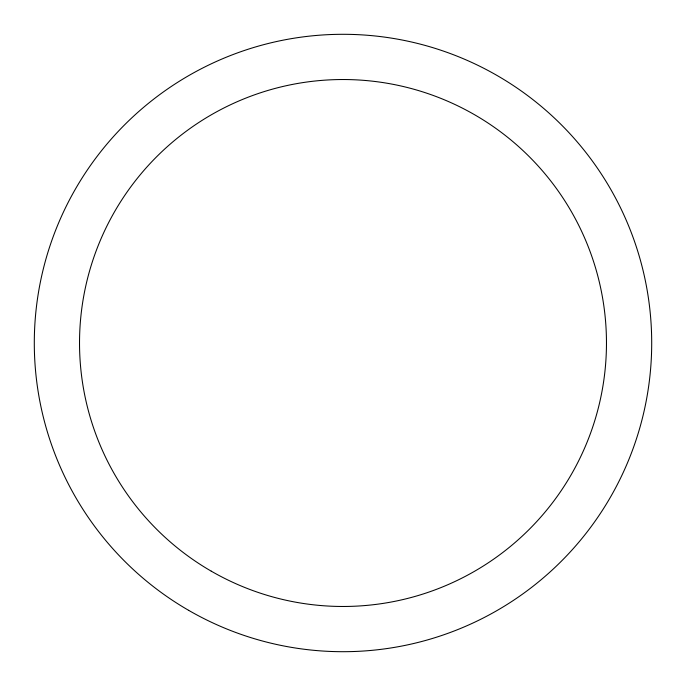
<?xml version="1.0" encoding="UTF-8"?>
<svg xmlns="http://www.w3.org/2000/svg" width="686" height="686" viewBox="0 0 686 686"><rect width="100%" height="100%" fill="white"/><g stroke="black" fill="none" stroke-linecap="round" stroke-linejoin="round"><path stroke-width="1.03" d="M188.65 610.343A308.7 308.7 0 0 0 651.7 343A308.7 308.7 0 0 0 188.65 75.657A308.7 308.7 0 0 0 188.65 610.343M211.262 571.172A263.467 263.467 0 0 0 606.467 343A263.467 263.467 0 0 0 211.262 114.828A263.467 263.467 0 0 0 211.262 571.172"/></g></svg>
